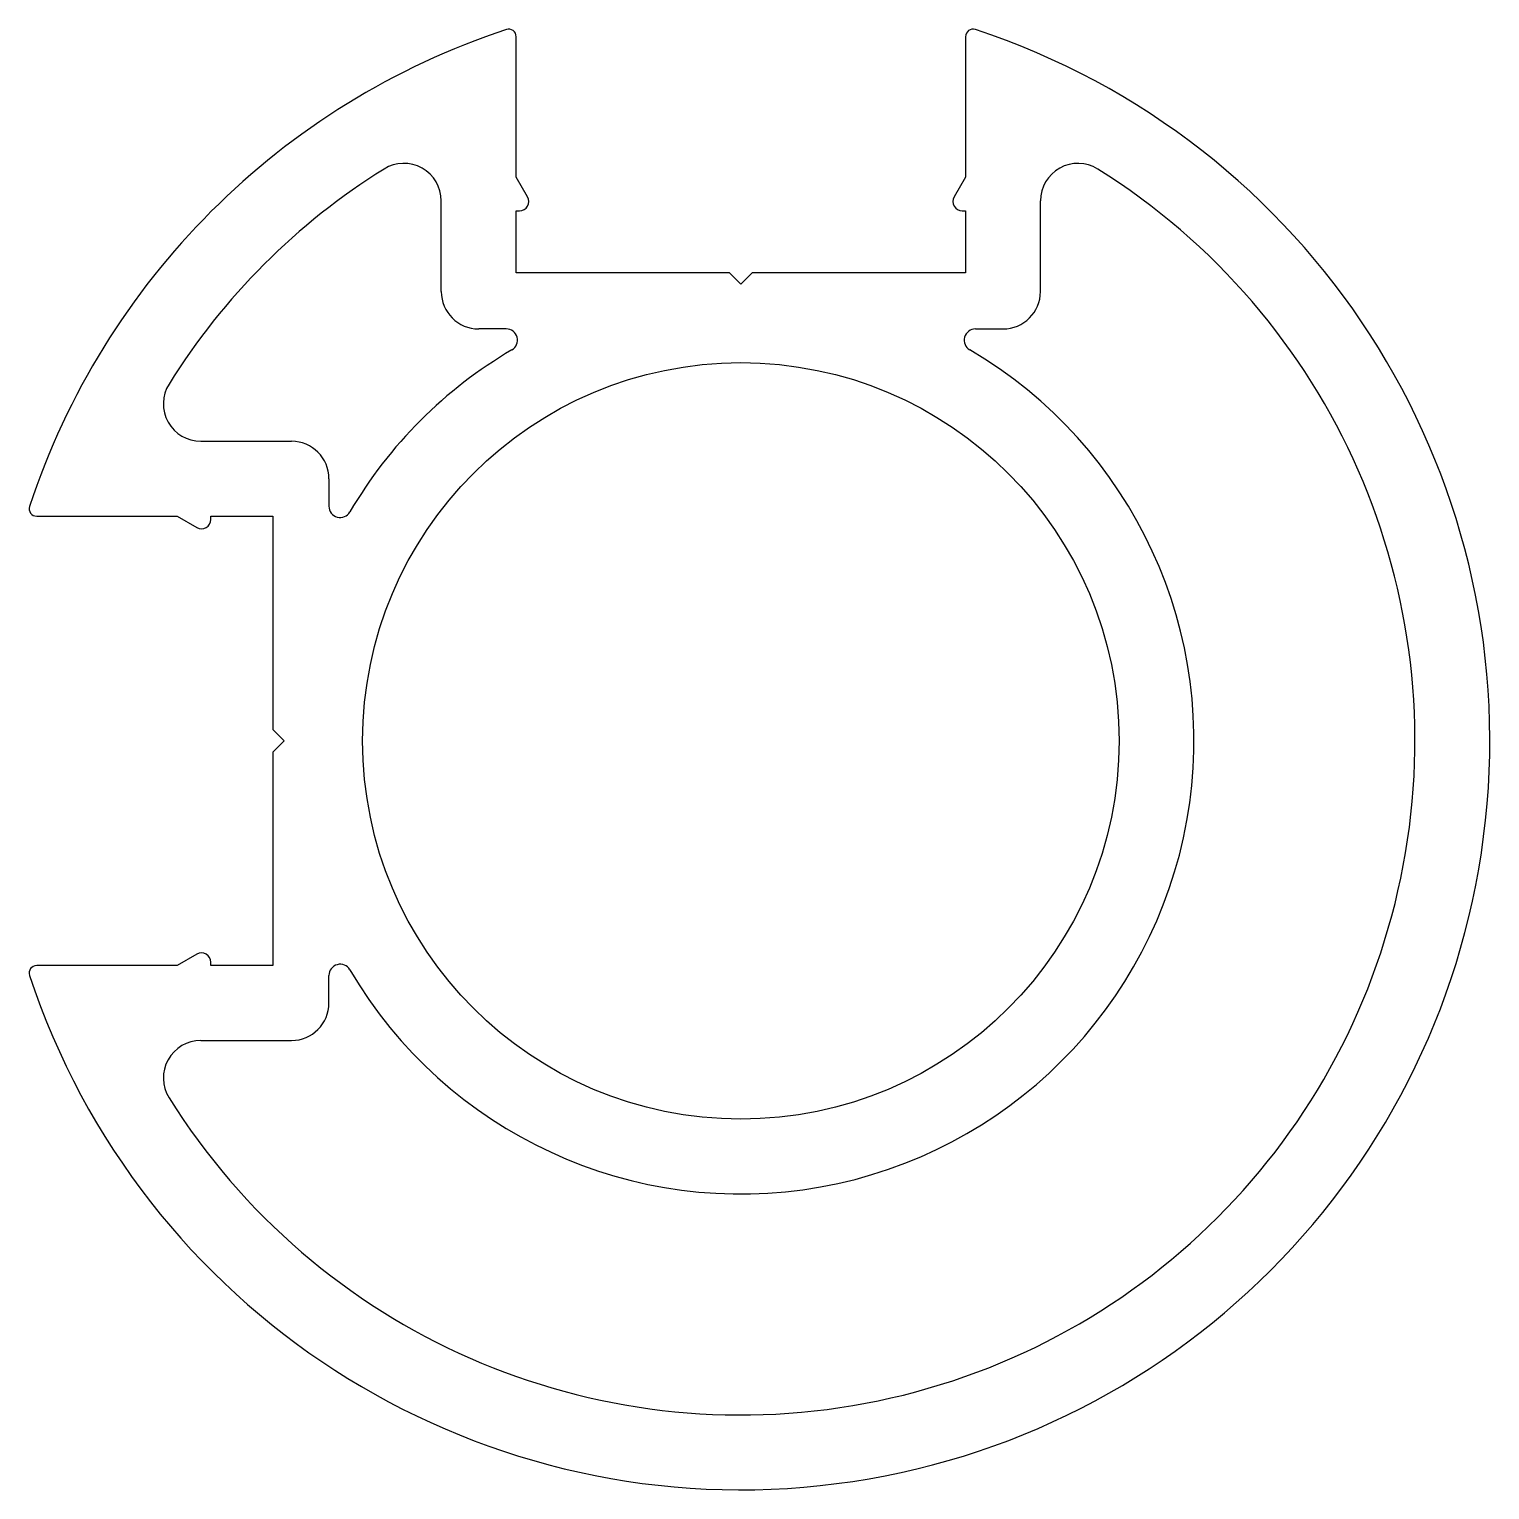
# Model space of a CAD drawing. Extents: x 540.4 to 579.4, y 462.1 to 501.2.
import ezdxf

# ---------------------------------------------------------------- set-up
doc = ezdxf.new("R2010")
doc.units = 0
doc.layers.get('0').update_dxf_attribs({"linetype": 'CONTINUOUS'})

msp = doc.modelspace()

# ---------------------------------------------------------------- linework, layer by layer
for p, q in [((553.369, 497.203), (553.369, 500.952)), ((565.369, 500.952), (565.369, 497.203)), ((553.672, 496.678), (553.369, 497.203)), ((565.369, 497.203), (565.066, 496.678)), ((551.369, 494.147), (551.369, 496.57)), ((567.369, 494.147), (567.369, 496.57)), ((553.369, 496.303), (553.455, 496.303)), ((553.369, 494.647), (553.369, 496.303)), ((565.282, 496.303), (565.369, 496.303)), ((565.369, 496.303), (565.369, 494.647)), ((559.069, 494.647), (553.369, 494.647)), ((559.369, 494.347), (559.069, 494.647)), ((559.669, 494.647), (559.369, 494.347)), ((565.369, 494.647), (559.669, 494.647)), ((553.102, 493.147), (552.369, 493.147)), ((565.635, 493.147), (566.369, 493.147)), ((544.947, 490.147), (547.369, 490.147)), ((548.369, 489.147), (548.369, 488.414)), ((540.564, 488.147), (544.313, 488.147)), ((544.313, 488.147), (544.838, 487.844)), ((545.213, 488.061), (545.213, 488.147)), ((545.213, 488.147), (546.869, 488.147)), ((546.869, 488.147), (546.869, 482.447)), ((546.869, 482.447), (547.169, 482.147)), ((547.169, 482.147), (546.869, 481.847)), ((546.869, 481.847), (546.869, 476.147)), ((544.838, 476.45), (544.313, 476.147)), ((544.313, 476.147), (540.564, 476.147)), ((545.213, 476.147), (545.213, 476.234)), ((546.869, 476.147), (545.213, 476.147)), ((548.369, 475.147), (548.369, 475.881)), ((544.947, 474.147), (547.369, 474.147))]:
    msp.add_line(p, q)
msp.add_circle((559.369, 482.147), 10.1)
for centre, radius, start, end in [((559.369, 482.147), 20, 108.248, 161.752), ((559.369, 482.147), 20, 198.248, 71.752), ((553.169, 500.952), 0.2, 0, 108.248), ((565.569, 500.952), 0.2, 71.752, 180), ((559.369, 482.147), 18, 211.9657, 58.0343), ((559.369, 482.147), 18, 121.9657, 148.0343), ((550.369, 496.57), 1, 0, 121.9657), ((568.369, 496.57), 1, 58.0343, 180), ((553.455, 496.553), 0.25, 270, 30), ((565.282, 496.553), 0.25, 150, 270), ((552.369, 494.147), 1, 180, 270), ((566.369, 494.147), 1, 270, 0), ((553.102, 492.847), 0.3, 300.3559, 90), ((565.635, 492.847), 0.3, 90, 239.6441), ((559.369, 482.147), 12.1, 210.3559, 59.6441), ((559.369, 482.147), 12.1, 120.3559, 149.6441), ((544.947, 491.147), 1, 148.0343, 270), ((547.369, 489.147), 1, 0, 90), ((540.564, 488.347), 0.2, 161.752, 270), ((548.669, 488.414), 0.3, 180, 329.6441), ((544.963, 488.061), 0.25, 240, 0), ((544.963, 476.234), 0.25, 360, 120), ((540.564, 475.947), 0.2, 90, 198.248), ((548.669, 475.881), 0.3, 30.3559, 180), ((547.369, 475.147), 1, 270, 0), ((544.947, 473.147), 1, 90, 211.9657)]:
    msp.add_arc(centre, radius, start, end)

doc.saveas('drawing.dxf')
